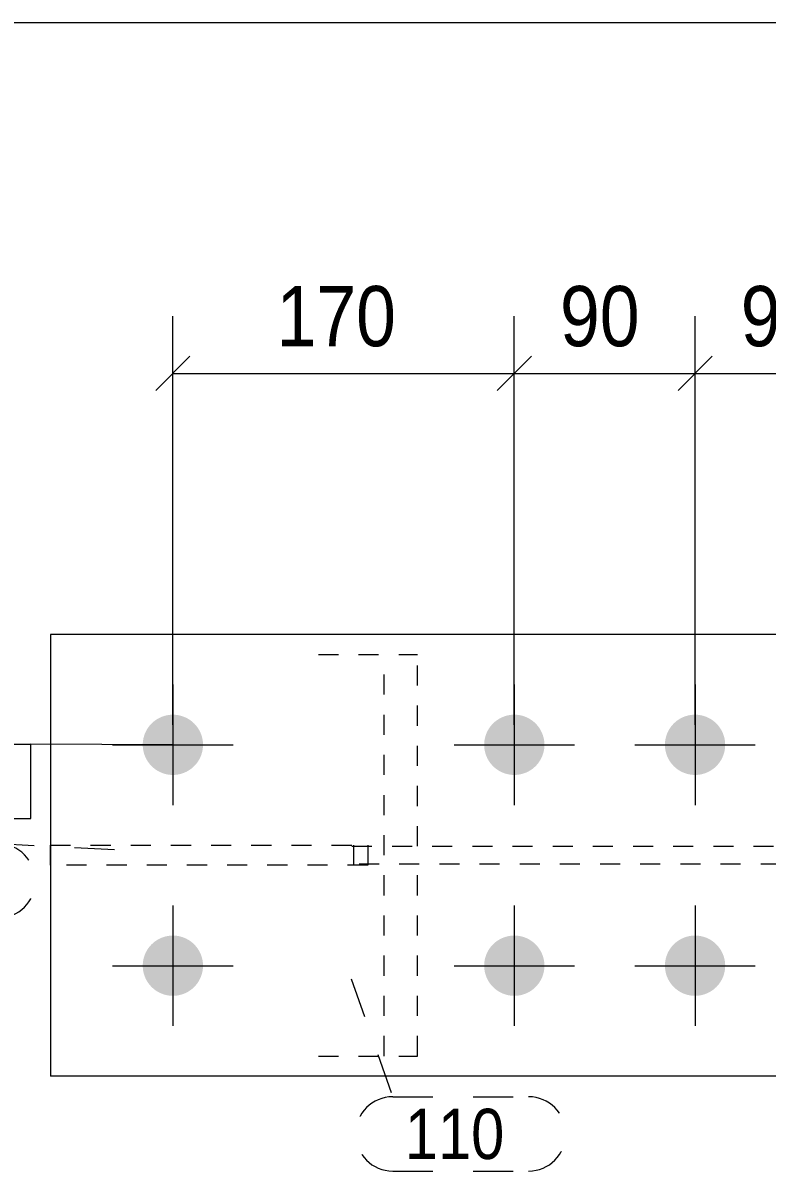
# Model space of a CAD drawing. Header units: millimetres. Extents: x 2 to 579, y 1 to 825.
# Drawn here: x 180.1 to 217.2, y 767.8 to 825 of the extents above; entities that cross this region are included whole.
import ezdxf

# ---------------------------------------------------------------- set-up
doc = ezdxf.new("R2010")
doc.units = ezdxf.units.MM
for name, pattern in [('XKITLINE00', [0]), ('XKITLINE01', [4, 1, -1, 1, -1]), ('XKITLINE02', [4, 2, -2]), ('XKITLINE03', [6, 3, -1, 1, -1])]:
    doc.linetypes.add(name, pattern=pattern)
for name, color, linetype, lineweight in [('Bolt', 3, 'Continuous', 0), ('BoltMark', 7, 'Continuous', 0), ('Dimensions', 7, 'Continuous', 0), ('DrawingSheet', 5, 'Continuous', 0), ('Part', 2, 'Continuous', 0), ('PartMark', 7, 'Continuous', 0)]:
    doc.layers.add(name, color=color, linetype=linetype, lineweight=lineweight)
doc.styles.add('ARIAL', font='ARIAL.TTF')
doc.styles.add('ARIAL_NARROW', font='ARIALN.TTF')

# ---------------------------------------------------------------- blocks, each defined once
blk = doc.blocks.new('*A58')
at = {"layer": 'Bolt'}
for points in [[(187.608, 790.55), (187.645, 790.548), (187.681, 790.546), (187.718, 790.543), (187.755, 790.539), (187.791, 790.534), (187.827, 790.528), (187.864, 790.521), (187.9, 790.514), (187.935, 790.505), (187.971, 790.496), (188.006, 790.485), (188.041, 790.474), (188.076, 790.462), (188.111, 790.449), (188.145, 790.436), (188.179, 790.421), (188.212, 790.406), (188.245, 790.39), (188.278, 790.373), (188.31, 790.355), (188.342, 790.337), (188.373, 790.317), (188.404, 790.297), (188.435, 790.276), (188.465, 790.255), (188.494, 790.233), (188.523, 790.21), (188.551, 790.186), (188.578, 790.161), (188.605, 790.136), (188.632, 790.111), (188.657, 790.084), (188.682, 790.057), (188.707, 790.03), (188.73, 790.002), (188.753, 789.973), (188.776, 789.944), (188.797, 789.914), (188.818, 789.883), (188.838, 789.852), (188.858, 789.821), (188.876, 789.789), (188.894, 789.757), (188.911, 789.724), (188.927, 789.691), (188.942, 789.658), (188.957, 789.624), (188.97, 789.59), (188.983, 789.555), (188.995, 789.521), (189.006, 789.485), (189.017, 789.45), (189.026, 789.414), (189.035, 789.379), (189.042, 789.343), (189.049, 789.306), (189.055, 789.27), (189.06, 789.234), (189.064, 789.197), (189.067, 789.16), (189.069, 789.124), (189.07, 789.087), (189.071, 789.05), (189.07, 789.013), (189.069, 788.976), (189.067, 788.94), (189.064, 788.903), (189.06, 788.866), (189.055, 788.83), (189.049, 788.794), (189.042, 788.757), (189.035, 788.721), (189.026, 788.686), (189.017, 788.65), (189.006, 788.615), (188.995, 788.579), (188.983, 788.545), (188.97, 788.51), (188.957, 788.476), (188.942, 788.442), (188.927, 788.409), (188.911, 788.376), (188.894, 788.343), (188.876, 788.311), (188.858, 788.279), (188.838, 788.248), (188.818, 788.217), (188.797, 788.186), (188.776, 788.156), (188.753, 788.127), (188.73, 788.098), (188.707, 788.07), (188.682, 788.043), (188.657, 788.016), (188.632, 787.989), (188.605, 787.964), (188.578, 787.939), (188.551, 787.914), (188.523, 787.89), (188.494, 787.867), (188.465, 787.845), (188.435, 787.824), (188.404, 787.803), (188.373, 787.783), (188.342, 787.763), (188.31, 787.745), (188.278, 787.727), (188.245, 787.71), (188.212, 787.694), (188.179, 787.679), (188.145, 787.664), (188.111, 787.651), (188.076, 787.638), (188.041, 787.626), (188.006, 787.615), (187.971, 787.604), (187.935, 787.595), (187.9, 787.586), (187.864, 787.579), (187.827, 787.572), (187.791, 787.566), (187.755, 787.561), (187.718, 787.557), (187.681, 787.554), (187.645, 787.552), (187.608, 787.55), (187.571, 787.55), (187.534, 787.55), (187.497, 787.552), (187.461, 787.554), (187.424, 787.557), (187.387, 787.561), (187.351, 787.566), (187.315, 787.572), (187.278, 787.579), (187.242, 787.586), (187.206, 787.595), (187.171, 787.604), (187.136, 787.615), (187.1, 787.626), (187.066, 787.638), (187.031, 787.651), (186.997, 787.664), (186.963, 787.679), (186.93, 787.694), (186.897, 787.71), (186.864, 787.727), (186.832, 787.745), (186.8, 787.763), (186.768, 787.783), (186.738, 787.803), (186.707, 787.824), (186.677, 787.845), (186.648, 787.867), (186.619, 787.89), (186.591, 787.914), (186.564, 787.939), (186.537, 787.964), (186.51, 787.989), (186.485, 788.016), (186.46, 788.043), (186.435, 788.07), (186.411, 788.098), (186.388, 788.127), (186.366, 788.156), (186.345, 788.186), (186.324, 788.217), (186.304, 788.248), (186.284, 788.279), (186.266, 788.311), (186.248, 788.343), (186.231, 788.376), (186.215, 788.409), (186.2, 788.442), (186.185, 788.476), (186.171, 788.51), (186.159, 788.545), (186.147, 788.579), (186.136, 788.615), (186.125, 788.65), (186.116, 788.686), (186.107, 788.721), (186.1, 788.757), (186.093, 788.794), (186.087, 788.83), (186.082, 788.866), (186.078, 788.903), (186.075, 788.94), (186.073, 788.976), (186.071, 789.013), (186.071, 789.05), (186.071, 789.087), (186.073, 789.124), (186.075, 789.16), (186.078, 789.197), (186.082, 789.234), (186.087, 789.27), (186.093, 789.306), (186.1, 789.343), (186.107, 789.379), (186.116, 789.414), (186.125, 789.45), (186.136, 789.485), (186.147, 789.521), (186.159, 789.555), (186.171, 789.59), (186.185, 789.624), (186.2, 789.658), (186.215, 789.691), (186.231, 789.724), (186.248, 789.757), (186.266, 789.789), (186.284, 789.821), (186.304, 789.852), (186.324, 789.883), (186.345, 789.914), (186.366, 789.944), (186.388, 789.973), (186.411, 790.002), (186.435, 790.03), (186.46, 790.057), (186.485, 790.084), (186.51, 790.111), (186.537, 790.136), (186.564, 790.161), (186.591, 790.186), (186.619, 790.21), (186.648, 790.233), (186.677, 790.255), (186.707, 790.276), (186.738, 790.297), (186.768, 790.317), (186.8, 790.337), (186.832, 790.355), (186.864, 790.373), (186.897, 790.39), (186.93, 790.406), (186.963, 790.421), (186.997, 790.436), (187.031, 790.449), (187.066, 790.462), (187.1, 790.474), (187.136, 790.485), (187.171, 790.496), (187.206, 790.505), (187.242, 790.514), (187.278, 790.521), (187.315, 790.528), (187.351, 790.534), (187.387, 790.539), (187.424, 790.543), (187.461, 790.546), (187.497, 790.548), (187.534, 790.55), (187.571, 790.55)], [(204.608, 790.55), (204.645, 790.548), (204.681, 790.546), (204.718, 790.543), (204.755, 790.539), (204.791, 790.534), (204.827, 790.528), (204.864, 790.521), (204.9, 790.514), (204.935, 790.505), (204.971, 790.496), (205.006, 790.485), (205.041, 790.474), (205.076, 790.462), (205.111, 790.449), (205.145, 790.436), (205.179, 790.421), (205.212, 790.406), (205.245, 790.39), (205.278, 790.373), (205.31, 790.355), (205.342, 790.337), (205.373, 790.317), (205.404, 790.297), (205.435, 790.276), (205.465, 790.255), (205.494, 790.233), (205.523, 790.21), (205.551, 790.186), (205.578, 790.161), (205.605, 790.136), (205.632, 790.111), (205.657, 790.084), (205.682, 790.057), (205.707, 790.03), (205.73, 790.002), (205.753, 789.973), (205.776, 789.944), (205.797, 789.914), (205.818, 789.883), (205.838, 789.852), (205.858, 789.821), (205.876, 789.789), (205.894, 789.757), (205.911, 789.724), (205.927, 789.691), (205.942, 789.658), (205.957, 789.624), (205.97, 789.59), (205.983, 789.555), (205.995, 789.521), (206.006, 789.485), (206.017, 789.45), (206.026, 789.414), (206.035, 789.379), (206.042, 789.343), (206.049, 789.306), (206.055, 789.27), (206.06, 789.234), (206.064, 789.197), (206.067, 789.16), (206.069, 789.124), (206.07, 789.087), (206.071, 789.05), (206.07, 789.013), (206.069, 788.976), (206.067, 788.94), (206.064, 788.903), (206.06, 788.866), (206.055, 788.83), (206.049, 788.794), (206.042, 788.757), (206.035, 788.721), (206.026, 788.686), (206.017, 788.65), (206.006, 788.615), (205.995, 788.579), (205.983, 788.545), (205.97, 788.51), (205.957, 788.476), (205.942, 788.442), (205.927, 788.409), (205.911, 788.376), (205.894, 788.343), (205.876, 788.311), (205.858, 788.279), (205.838, 788.248), (205.818, 788.217), (205.797, 788.186), (205.776, 788.156), (205.753, 788.127), (205.73, 788.098), (205.707, 788.07), (205.682, 788.043), (205.657, 788.016), (205.632, 787.989), (205.605, 787.964), (205.578, 787.939), (205.551, 787.914), (205.523, 787.89), (205.494, 787.867), (205.465, 787.845), (205.435, 787.824), (205.404, 787.803), (205.373, 787.783), (205.342, 787.763), (205.31, 787.745), (205.278, 787.727), (205.245, 787.71), (205.212, 787.694), (205.179, 787.679), (205.145, 787.664), (205.111, 787.651), (205.076, 787.638), (205.041, 787.626), (205.006, 787.615), (204.971, 787.604), (204.935, 787.595), (204.9, 787.586), (204.864, 787.579), (204.827, 787.572), (204.791, 787.566), (204.755, 787.561), (204.718, 787.557), (204.681, 787.554), (204.645, 787.552), (204.608, 787.55), (204.571, 787.55), (204.534, 787.55), (204.497, 787.552), (204.461, 787.554), (204.424, 787.557), (204.387, 787.561), (204.351, 787.566), (204.315, 787.572), (204.278, 787.579), (204.242, 787.586), (204.206, 787.595), (204.171, 787.604), (204.136, 787.615), (204.1, 787.626), (204.066, 787.638), (204.031, 787.651), (203.997, 787.664), (203.963, 787.679), (203.93, 787.694), (203.897, 787.71), (203.864, 787.727), (203.832, 787.745), (203.8, 787.763), (203.768, 787.783), (203.738, 787.803), (203.707, 787.824), (203.677, 787.845), (203.648, 787.867), (203.619, 787.89), (203.591, 787.914), (203.564, 787.939), (203.537, 787.964), (203.51, 787.989), (203.485, 788.016), (203.46, 788.043), (203.435, 788.07), (203.411, 788.098), (203.388, 788.127), (203.366, 788.156), (203.345, 788.186), (203.324, 788.217), (203.304, 788.248), (203.284, 788.279), (203.266, 788.311), (203.248, 788.343), (203.231, 788.376), (203.215, 788.409), (203.2, 788.442), (203.185, 788.476), (203.171, 788.51), (203.159, 788.545), (203.147, 788.579), (203.136, 788.615), (203.125, 788.65), (203.116, 788.686), (203.107, 788.721), (203.1, 788.757), (203.093, 788.794), (203.087, 788.83), (203.082, 788.866), (203.078, 788.903), (203.075, 788.94), (203.073, 788.976), (203.071, 789.013), (203.071, 789.05), (203.071, 789.087), (203.073, 789.124), (203.075, 789.16), (203.078, 789.197), (203.082, 789.234), (203.087, 789.27), (203.093, 789.306), (203.1, 789.343), (203.107, 789.379), (203.116, 789.414), (203.125, 789.45), (203.136, 789.485), (203.147, 789.521), (203.159, 789.555), (203.171, 789.59), (203.185, 789.624), (203.2, 789.658), (203.215, 789.691), (203.231, 789.724), (203.248, 789.757), (203.266, 789.789), (203.284, 789.821), (203.304, 789.852), (203.324, 789.883), (203.345, 789.914), (203.366, 789.944), (203.388, 789.973), (203.411, 790.002), (203.435, 790.03), (203.46, 790.057), (203.485, 790.084), (203.51, 790.111), (203.537, 790.136), (203.564, 790.161), (203.591, 790.186), (203.619, 790.21), (203.648, 790.233), (203.677, 790.255), (203.707, 790.276), (203.738, 790.297), (203.768, 790.317), (203.8, 790.337), (203.832, 790.355), (203.864, 790.373), (203.897, 790.39), (203.93, 790.406), (203.963, 790.421), (203.997, 790.436), (204.031, 790.449), (204.066, 790.462), (204.1, 790.474), (204.136, 790.485), (204.171, 790.496), (204.206, 790.505), (204.242, 790.514), (204.278, 790.521), (204.315, 790.528), (204.351, 790.534), (204.387, 790.539), (204.424, 790.543), (204.461, 790.546), (204.497, 790.548), (204.534, 790.55), (204.571, 790.55)], [(213.608, 790.55), (213.645, 790.548), (213.681, 790.546), (213.718, 790.543), (213.755, 790.539), (213.791, 790.534), (213.827, 790.528), (213.864, 790.521), (213.9, 790.514), (213.935, 790.505), (213.971, 790.496), (214.006, 790.485), (214.041, 790.474), (214.076, 790.462), (214.111, 790.449), (214.145, 790.436), (214.179, 790.421), (214.212, 790.406), (214.245, 790.39), (214.278, 790.373), (214.31, 790.355), (214.342, 790.337), (214.373, 790.317), (214.404, 790.297), (214.435, 790.276), (214.465, 790.255), (214.494, 790.233), (214.523, 790.21), (214.551, 790.186), (214.578, 790.161), (214.605, 790.136), (214.632, 790.111), (214.657, 790.084), (214.682, 790.057), (214.707, 790.03), (214.73, 790.002), (214.753, 789.973), (214.776, 789.944), (214.797, 789.914), (214.818, 789.883), (214.838, 789.852), (214.858, 789.821), (214.876, 789.789), (214.894, 789.757), (214.911, 789.724), (214.927, 789.691), (214.942, 789.658), (214.957, 789.624), (214.97, 789.59), (214.983, 789.555), (214.995, 789.521), (215.006, 789.485), (215.017, 789.45), (215.026, 789.414), (215.035, 789.379), (215.042, 789.343), (215.049, 789.306), (215.055, 789.27), (215.06, 789.234), (215.064, 789.197), (215.067, 789.16), (215.069, 789.124), (215.07, 789.087), (215.071, 789.05), (215.07, 789.013), (215.069, 788.976), (215.067, 788.94), (215.064, 788.903), (215.06, 788.866), (215.055, 788.83), (215.049, 788.794), (215.042, 788.757), (215.035, 788.721), (215.026, 788.686), (215.017, 788.65), (215.006, 788.615), (214.995, 788.579), (214.983, 788.545), (214.97, 788.51), (214.957, 788.476), (214.942, 788.442), (214.927, 788.409), (214.911, 788.376), (214.894, 788.343), (214.876, 788.311), (214.858, 788.279), (214.838, 788.248), (214.818, 788.217), (214.797, 788.186), (214.776, 788.156), (214.753, 788.127), (214.73, 788.098), (214.707, 788.07), (214.682, 788.043), (214.657, 788.016), (214.632, 787.989), (214.605, 787.964), (214.578, 787.939), (214.551, 787.914), (214.523, 787.89), (214.494, 787.867), (214.465, 787.845), (214.435, 787.824), (214.404, 787.803), (214.373, 787.783), (214.342, 787.763), (214.31, 787.745), (214.278, 787.727), (214.245, 787.71), (214.212, 787.694), (214.179, 787.679), (214.145, 787.664), (214.111, 787.651), (214.076, 787.638), (214.041, 787.626), (214.006, 787.615), (213.971, 787.604), (213.935, 787.595), (213.9, 787.586), (213.864, 787.579), (213.827, 787.572), (213.791, 787.566), (213.755, 787.561), (213.718, 787.557), (213.681, 787.554), (213.645, 787.552), (213.608, 787.55), (213.571, 787.55), (213.534, 787.55), (213.497, 787.552), (213.461, 787.554), (213.424, 787.557), (213.387, 787.561), (213.351, 787.566), (213.315, 787.572), (213.278, 787.579), (213.242, 787.586), (213.206, 787.595), (213.171, 787.604), (213.136, 787.615), (213.1, 787.626), (213.066, 787.638), (213.031, 787.651), (212.997, 787.664), (212.963, 787.679), (212.93, 787.694), (212.897, 787.71), (212.864, 787.727), (212.832, 787.745), (212.8, 787.763), (212.768, 787.783), (212.738, 787.803), (212.707, 787.824), (212.677, 787.845), (212.648, 787.867), (212.619, 787.89), (212.591, 787.914), (212.564, 787.939), (212.537, 787.964), (212.51, 787.989), (212.485, 788.016), (212.46, 788.043), (212.435, 788.07), (212.411, 788.098), (212.388, 788.127), (212.366, 788.156), (212.345, 788.186), (212.324, 788.217), (212.304, 788.248), (212.284, 788.279), (212.266, 788.311), (212.248, 788.343), (212.231, 788.376), (212.215, 788.409), (212.2, 788.442), (212.185, 788.476), (212.171, 788.51), (212.159, 788.545), (212.147, 788.579), (212.136, 788.615), (212.125, 788.65), (212.116, 788.686), (212.107, 788.721), (212.1, 788.757), (212.093, 788.794), (212.087, 788.83), (212.082, 788.866), (212.078, 788.903), (212.075, 788.94), (212.073, 788.976), (212.071, 789.013), (212.071, 789.05), (212.071, 789.087), (212.073, 789.124), (212.075, 789.16), (212.078, 789.197), (212.082, 789.234), (212.087, 789.27), (212.093, 789.306), (212.1, 789.343), (212.107, 789.379), (212.116, 789.414), (212.125, 789.45), (212.136, 789.485), (212.147, 789.521), (212.159, 789.555), (212.171, 789.59), (212.185, 789.624), (212.2, 789.658), (212.215, 789.691), (212.231, 789.724), (212.248, 789.757), (212.266, 789.789), (212.284, 789.821), (212.304, 789.852), (212.324, 789.883), (212.345, 789.914), (212.366, 789.944), (212.388, 789.973), (212.411, 790.002), (212.435, 790.03), (212.46, 790.057), (212.485, 790.084), (212.51, 790.111), (212.537, 790.136), (212.564, 790.161), (212.591, 790.186), (212.619, 790.21), (212.648, 790.233), (212.677, 790.255), (212.707, 790.276), (212.738, 790.297), (212.768, 790.317), (212.8, 790.337), (212.832, 790.355), (212.864, 790.373), (212.897, 790.39), (212.93, 790.406), (212.963, 790.421), (212.997, 790.436), (213.031, 790.449), (213.066, 790.462), (213.1, 790.474), (213.136, 790.485), (213.171, 790.496), (213.206, 790.505), (213.242, 790.514), (213.278, 790.521), (213.315, 790.528), (213.351, 790.534), (213.387, 790.539), (213.424, 790.543), (213.461, 790.546), (213.497, 790.548), (213.534, 790.55), (213.571, 790.55)], [(187.608, 779.55), (187.645, 779.548), (187.681, 779.546), (187.718, 779.543), (187.755, 779.539), (187.791, 779.534), (187.827, 779.528), (187.864, 779.521), (187.9, 779.514), (187.935, 779.505), (187.971, 779.496), (188.006, 779.485), (188.041, 779.474), (188.076, 779.462), (188.111, 779.449), (188.145, 779.436), (188.179, 779.421), (188.212, 779.406), (188.245, 779.39), (188.278, 779.373), (188.31, 779.355), (188.342, 779.337), (188.373, 779.317), (188.404, 779.297), (188.435, 779.276), (188.465, 779.255), (188.494, 779.233), (188.523, 779.21), (188.551, 779.186), (188.578, 779.161), (188.605, 779.136), (188.632, 779.111), (188.657, 779.084), (188.682, 779.057), (188.707, 779.03), (188.73, 779.002), (188.753, 778.973), (188.776, 778.944), (188.797, 778.914), (188.818, 778.883), (188.838, 778.852), (188.858, 778.821), (188.876, 778.789), (188.894, 778.757), (188.911, 778.724), (188.927, 778.691), (188.942, 778.658), (188.957, 778.624), (188.97, 778.59), (188.983, 778.555), (188.995, 778.521), (189.006, 778.485), (189.017, 778.45), (189.026, 778.414), (189.035, 778.379), (189.042, 778.343), (189.049, 778.306), (189.055, 778.27), (189.06, 778.234), (189.064, 778.197), (189.067, 778.16), (189.069, 778.124), (189.07, 778.087), (189.071, 778.05), (189.07, 778.013), (189.069, 777.976), (189.067, 777.94), (189.064, 777.903), (189.06, 777.866), (189.055, 777.83), (189.049, 777.794), (189.042, 777.757), (189.035, 777.721), (189.026, 777.686), (189.017, 777.65), (189.006, 777.615), (188.995, 777.579), (188.983, 777.545), (188.97, 777.51), (188.957, 777.476), (188.942, 777.442), (188.927, 777.409), (188.911, 777.376), (188.894, 777.343), (188.876, 777.311), (188.858, 777.279), (188.838, 777.248), (188.818, 777.217), (188.797, 777.186), (188.776, 777.156), (188.753, 777.127), (188.73, 777.098), (188.707, 777.07), (188.682, 777.043), (188.657, 777.016), (188.632, 776.989), (188.605, 776.964), (188.578, 776.939), (188.551, 776.914), (188.523, 776.89), (188.494, 776.867), (188.465, 776.845), (188.435, 776.824), (188.404, 776.803), (188.373, 776.783), (188.342, 776.763), (188.31, 776.745), (188.278, 776.727), (188.245, 776.71), (188.212, 776.694), (188.179, 776.679), (188.145, 776.664), (188.111, 776.651), (188.076, 776.638), (188.041, 776.626), (188.006, 776.615), (187.971, 776.604), (187.935, 776.595), (187.9, 776.586), (187.864, 776.579), (187.827, 776.572), (187.791, 776.566), (187.755, 776.561), (187.718, 776.557), (187.681, 776.554), (187.645, 776.552), (187.608, 776.55), (187.571, 776.55), (187.534, 776.55), (187.497, 776.552), (187.461, 776.554), (187.424, 776.557), (187.387, 776.561), (187.351, 776.566), (187.315, 776.572), (187.278, 776.579), (187.242, 776.586), (187.206, 776.595), (187.171, 776.604), (187.136, 776.615), (187.1, 776.626), (187.066, 776.638), (187.031, 776.651), (186.997, 776.664), (186.963, 776.679), (186.93, 776.694), (186.897, 776.71), (186.864, 776.727), (186.832, 776.745), (186.8, 776.763), (186.768, 776.783), (186.738, 776.803), (186.707, 776.824), (186.677, 776.845), (186.648, 776.867), (186.619, 776.89), (186.591, 776.914), (186.564, 776.939), (186.537, 776.964), (186.51, 776.989), (186.485, 777.016), (186.46, 777.043), (186.435, 777.07), (186.411, 777.098), (186.388, 777.127), (186.366, 777.156), (186.345, 777.186), (186.324, 777.217), (186.304, 777.248), (186.284, 777.279), (186.266, 777.311), (186.248, 777.343), (186.231, 777.376), (186.215, 777.409), (186.2, 777.442), (186.185, 777.476), (186.171, 777.51), (186.159, 777.545), (186.147, 777.579), (186.136, 777.615), (186.125, 777.65), (186.116, 777.686), (186.107, 777.721), (186.1, 777.757), (186.093, 777.794), (186.087, 777.83), (186.082, 777.866), (186.078, 777.903), (186.075, 777.94), (186.073, 777.976), (186.071, 778.013), (186.071, 778.05), (186.071, 778.087), (186.073, 778.124), (186.075, 778.16), (186.078, 778.197), (186.082, 778.234), (186.087, 778.27), (186.093, 778.306), (186.1, 778.343), (186.107, 778.379), (186.116, 778.414), (186.125, 778.45), (186.136, 778.485), (186.147, 778.521), (186.159, 778.555), (186.171, 778.59), (186.185, 778.624), (186.2, 778.658), (186.215, 778.691), (186.231, 778.724), (186.248, 778.757), (186.266, 778.789), (186.284, 778.821), (186.304, 778.852), (186.324, 778.883), (186.345, 778.914), (186.366, 778.944), (186.388, 778.973), (186.411, 779.002), (186.435, 779.03), (186.46, 779.057), (186.485, 779.084), (186.51, 779.111), (186.537, 779.136), (186.564, 779.161), (186.591, 779.186), (186.619, 779.21), (186.648, 779.233), (186.677, 779.255), (186.707, 779.276), (186.738, 779.297), (186.768, 779.317), (186.8, 779.337), (186.832, 779.355), (186.864, 779.373), (186.897, 779.39), (186.93, 779.406), (186.963, 779.421), (186.997, 779.436), (187.031, 779.449), (187.066, 779.462), (187.1, 779.474), (187.136, 779.485), (187.171, 779.496), (187.206, 779.505), (187.242, 779.514), (187.278, 779.521), (187.315, 779.528), (187.351, 779.534), (187.387, 779.539), (187.424, 779.543), (187.461, 779.546), (187.497, 779.548), (187.534, 779.55), (187.571, 779.55)], [(204.608, 779.55), (204.645, 779.548), (204.681, 779.546), (204.718, 779.543), (204.755, 779.539), (204.791, 779.534), (204.827, 779.528), (204.864, 779.521), (204.9, 779.514), (204.935, 779.505), (204.971, 779.496), (205.006, 779.485), (205.041, 779.474), (205.076, 779.462), (205.111, 779.449), (205.145, 779.436), (205.179, 779.421), (205.212, 779.406), (205.245, 779.39), (205.278, 779.373), (205.31, 779.355), (205.342, 779.337), (205.373, 779.317), (205.404, 779.297), (205.435, 779.276), (205.465, 779.255), (205.494, 779.233), (205.523, 779.21), (205.551, 779.186), (205.578, 779.161), (205.605, 779.136), (205.632, 779.111), (205.657, 779.084), (205.682, 779.057), (205.707, 779.03), (205.73, 779.002), (205.753, 778.973), (205.776, 778.944), (205.797, 778.914), (205.818, 778.883), (205.838, 778.852), (205.858, 778.821), (205.876, 778.789), (205.894, 778.757), (205.911, 778.724), (205.927, 778.691), (205.942, 778.658), (205.957, 778.624), (205.97, 778.59), (205.983, 778.555), (205.995, 778.521), (206.006, 778.485), (206.017, 778.45), (206.026, 778.414), (206.035, 778.379), (206.042, 778.343), (206.049, 778.306), (206.055, 778.27), (206.06, 778.234), (206.064, 778.197), (206.067, 778.16), (206.069, 778.124), (206.07, 778.087), (206.071, 778.05), (206.07, 778.013), (206.069, 777.976), (206.067, 777.94), (206.064, 777.903), (206.06, 777.866), (206.055, 777.83), (206.049, 777.794), (206.042, 777.757), (206.035, 777.721), (206.026, 777.686), (206.017, 777.65), (206.006, 777.615), (205.995, 777.579), (205.983, 777.545), (205.97, 777.51), (205.957, 777.476), (205.942, 777.442), (205.927, 777.409), (205.911, 777.376), (205.894, 777.343), (205.876, 777.311), (205.858, 777.279), (205.838, 777.248), (205.818, 777.217), (205.797, 777.186), (205.776, 777.156), (205.753, 777.127), (205.73, 777.098), (205.707, 777.07), (205.682, 777.043), (205.657, 777.016), (205.632, 776.989), (205.605, 776.964), (205.578, 776.939), (205.551, 776.914), (205.523, 776.89), (205.494, 776.867), (205.465, 776.845), (205.435, 776.824), (205.404, 776.803), (205.373, 776.783), (205.342, 776.763), (205.31, 776.745), (205.278, 776.727), (205.245, 776.71), (205.212, 776.694), (205.179, 776.679), (205.145, 776.664), (205.111, 776.651), (205.076, 776.638), (205.041, 776.626), (205.006, 776.615), (204.971, 776.604), (204.935, 776.595), (204.9, 776.586), (204.864, 776.579), (204.827, 776.572), (204.791, 776.566), (204.755, 776.561), (204.718, 776.557), (204.681, 776.554), (204.645, 776.552), (204.608, 776.55), (204.571, 776.55), (204.534, 776.55), (204.497, 776.552), (204.461, 776.554), (204.424, 776.557), (204.387, 776.561), (204.351, 776.566), (204.315, 776.572), (204.278, 776.579), (204.242, 776.586), (204.206, 776.595), (204.171, 776.604), (204.136, 776.615), (204.1, 776.626), (204.066, 776.638), (204.031, 776.651), (203.997, 776.664), (203.963, 776.679), (203.93, 776.694), (203.897, 776.71), (203.864, 776.727), (203.832, 776.745), (203.8, 776.763), (203.768, 776.783), (203.738, 776.803), (203.707, 776.824), (203.677, 776.845), (203.648, 776.867), (203.619, 776.89), (203.591, 776.914), (203.564, 776.939), (203.537, 776.964), (203.51, 776.989), (203.485, 777.016), (203.46, 777.043), (203.435, 777.07), (203.411, 777.098), (203.388, 777.127), (203.366, 777.156), (203.345, 777.186), (203.324, 777.217), (203.304, 777.248), (203.284, 777.279), (203.266, 777.311), (203.248, 777.343), (203.231, 777.376), (203.215, 777.409), (203.2, 777.442), (203.185, 777.476), (203.171, 777.51), (203.159, 777.545), (203.147, 777.579), (203.136, 777.615), (203.125, 777.65), (203.116, 777.686), (203.107, 777.721), (203.1, 777.757), (203.093, 777.794), (203.087, 777.83), (203.082, 777.866), (203.078, 777.903), (203.075, 777.94), (203.073, 777.976), (203.071, 778.013), (203.071, 778.05), (203.071, 778.087), (203.073, 778.124), (203.075, 778.16), (203.078, 778.197), (203.082, 778.234), (203.087, 778.27), (203.093, 778.306), (203.1, 778.343), (203.107, 778.379), (203.116, 778.414), (203.125, 778.45), (203.136, 778.485), (203.147, 778.521), (203.159, 778.555), (203.171, 778.59), (203.185, 778.624), (203.2, 778.658), (203.215, 778.691), (203.231, 778.724), (203.248, 778.757), (203.266, 778.789), (203.284, 778.821), (203.304, 778.852), (203.324, 778.883), (203.345, 778.914), (203.366, 778.944), (203.388, 778.973), (203.411, 779.002), (203.435, 779.03), (203.46, 779.057), (203.485, 779.084), (203.51, 779.111), (203.537, 779.136), (203.564, 779.161), (203.591, 779.186), (203.619, 779.21), (203.648, 779.233), (203.677, 779.255), (203.707, 779.276), (203.738, 779.297), (203.768, 779.317), (203.8, 779.337), (203.832, 779.355), (203.864, 779.373), (203.897, 779.39), (203.93, 779.406), (203.963, 779.421), (203.997, 779.436), (204.031, 779.449), (204.066, 779.462), (204.1, 779.474), (204.136, 779.485), (204.171, 779.496), (204.206, 779.505), (204.242, 779.514), (204.278, 779.521), (204.315, 779.528), (204.351, 779.534), (204.387, 779.539), (204.424, 779.543), (204.461, 779.546), (204.497, 779.548), (204.534, 779.55), (204.571, 779.55)], [(213.608, 779.55), (213.645, 779.548), (213.681, 779.546), (213.718, 779.543), (213.755, 779.539), (213.791, 779.534), (213.827, 779.528), (213.864, 779.521), (213.9, 779.514), (213.935, 779.505), (213.971, 779.496), (214.006, 779.485), (214.041, 779.474), (214.076, 779.462), (214.111, 779.449), (214.145, 779.436), (214.179, 779.421), (214.212, 779.406), (214.245, 779.39), (214.278, 779.373), (214.31, 779.355), (214.342, 779.337), (214.373, 779.317), (214.404, 779.297), (214.435, 779.276), (214.465, 779.255), (214.494, 779.233), (214.523, 779.21), (214.551, 779.186), (214.578, 779.161), (214.605, 779.136), (214.632, 779.111), (214.657, 779.084), (214.682, 779.057), (214.707, 779.03), (214.73, 779.002), (214.753, 778.973), (214.776, 778.944), (214.797, 778.914), (214.818, 778.883), (214.838, 778.852), (214.858, 778.821), (214.876, 778.789), (214.894, 778.757), (214.911, 778.724), (214.927, 778.691), (214.942, 778.658), (214.957, 778.624), (214.97, 778.59), (214.983, 778.555), (214.995, 778.521), (215.006, 778.485), (215.017, 778.45), (215.026, 778.414), (215.035, 778.379), (215.042, 778.343), (215.049, 778.306), (215.055, 778.27), (215.06, 778.234), (215.064, 778.197), (215.067, 778.16), (215.069, 778.124), (215.07, 778.087), (215.071, 778.05), (215.07, 778.013), (215.069, 777.976), (215.067, 777.94), (215.064, 777.903), (215.06, 777.866), (215.055, 777.83), (215.049, 777.794), (215.042, 777.757), (215.035, 777.721), (215.026, 777.686), (215.017, 777.65), (215.006, 777.615), (214.995, 777.579), (214.983, 777.545), (214.97, 777.51), (214.957, 777.476), (214.942, 777.442), (214.927, 777.409), (214.911, 777.376), (214.894, 777.343), (214.876, 777.311), (214.858, 777.279), (214.838, 777.248), (214.818, 777.217), (214.797, 777.186), (214.776, 777.156), (214.753, 777.127), (214.73, 777.098), (214.707, 777.07), (214.682, 777.043), (214.657, 777.016), (214.632, 776.989), (214.605, 776.964), (214.578, 776.939), (214.551, 776.914), (214.523, 776.89), (214.494, 776.867), (214.465, 776.845), (214.435, 776.824), (214.404, 776.803), (214.373, 776.783), (214.342, 776.763), (214.31, 776.745), (214.278, 776.727), (214.245, 776.71), (214.212, 776.694), (214.179, 776.679), (214.145, 776.664), (214.111, 776.651), (214.076, 776.638), (214.041, 776.626), (214.006, 776.615), (213.971, 776.604), (213.935, 776.595), (213.9, 776.586), (213.864, 776.579), (213.827, 776.572), (213.791, 776.566), (213.755, 776.561), (213.718, 776.557), (213.681, 776.554), (213.645, 776.552), (213.608, 776.55), (213.571, 776.55), (213.534, 776.55), (213.497, 776.552), (213.461, 776.554), (213.424, 776.557), (213.387, 776.561), (213.351, 776.566), (213.315, 776.572), (213.278, 776.579), (213.242, 776.586), (213.206, 776.595), (213.171, 776.604), (213.136, 776.615), (213.1, 776.626), (213.066, 776.638), (213.031, 776.651), (212.997, 776.664), (212.963, 776.679), (212.93, 776.694), (212.897, 776.71), (212.864, 776.727), (212.832, 776.745), (212.8, 776.763), (212.768, 776.783), (212.738, 776.803), (212.707, 776.824), (212.677, 776.845), (212.648, 776.867), (212.619, 776.89), (212.591, 776.914), (212.564, 776.939), (212.537, 776.964), (212.51, 776.989), (212.485, 777.016), (212.46, 777.043), (212.435, 777.07), (212.411, 777.098), (212.388, 777.127), (212.366, 777.156), (212.345, 777.186), (212.324, 777.217), (212.304, 777.248), (212.284, 777.279), (212.266, 777.311), (212.248, 777.343), (212.231, 777.376), (212.215, 777.409), (212.2, 777.442), (212.185, 777.476), (212.171, 777.51), (212.159, 777.545), (212.147, 777.579), (212.136, 777.615), (212.125, 777.65), (212.116, 777.686), (212.107, 777.721), (212.1, 777.757), (212.093, 777.794), (212.087, 777.83), (212.082, 777.866), (212.078, 777.903), (212.075, 777.94), (212.073, 777.976), (212.071, 778.013), (212.071, 778.05), (212.071, 778.087), (212.073, 778.124), (212.075, 778.16), (212.078, 778.197), (212.082, 778.234), (212.087, 778.27), (212.093, 778.306), (212.1, 778.343), (212.107, 778.379), (212.116, 778.414), (212.125, 778.45), (212.136, 778.485), (212.147, 778.521), (212.159, 778.555), (212.171, 778.59), (212.185, 778.624), (212.2, 778.658), (212.215, 778.691), (212.231, 778.724), (212.248, 778.757), (212.266, 778.789), (212.284, 778.821), (212.304, 778.852), (212.324, 778.883), (212.345, 778.914), (212.366, 778.944), (212.388, 778.973), (212.411, 779.002), (212.435, 779.03), (212.46, 779.057), (212.485, 779.084), (212.51, 779.111), (212.537, 779.136), (212.564, 779.161), (212.591, 779.186), (212.619, 779.21), (212.648, 779.233), (212.677, 779.255), (212.707, 779.276), (212.738, 779.297), (212.768, 779.317), (212.8, 779.337), (212.832, 779.355), (212.864, 779.373), (212.897, 779.39), (212.93, 779.406), (212.963, 779.421), (212.997, 779.436), (213.031, 779.449), (213.066, 779.462), (213.1, 779.474), (213.136, 779.485), (213.171, 779.496), (213.206, 779.505), (213.242, 779.514), (213.278, 779.521), (213.315, 779.528), (213.351, 779.534), (213.387, 779.539), (213.424, 779.543), (213.461, 779.546), (213.497, 779.548), (213.534, 779.55), (213.571, 779.55)]]:
    blk.add_hatch(color=3, dxfattribs=at).paths.add_polyline_path(points, flags=17)
at = {"layer": 'Bolt', "color": 3, "linetype": 'XKITLINE00', "lineweight": 0}
for p, q in [((187.571, 792.05), (187.571, 786.05)), ((204.571, 792.05), (204.571, 786.05)), ((213.571, 792.05), (213.571, 786.05)), ((184.571, 789.05), (190.571, 789.05)), ((201.571, 789.05), (207.571, 789.05)), ((210.571, 789.05), (216.571, 789.05)), ((187.571, 781.05), (187.571, 775.05)), ((204.571, 781.05), (204.571, 775.05)), ((213.571, 781.05), (213.571, 775.05)), ((184.571, 778.05), (190.571, 778.05)), ((201.571, 778.05), (207.571, 778.05)), ((210.571, 778.05), (216.571, 778.05))]:
    blk.add_line(p, q, dxfattribs=at)
blk = doc.blocks.new('*A60')
at = {"layer": 'Part', "color": 2, "linetype": 'XKITLINE00', "lineweight": 0}
for p, q in [((314.476, 794.55), (181.474, 794.55)), ((181.474, 794.55), (181.474, 772.55)), ((314.476, 772.55), (181.474, 772.55))]:
    blk.add_line(p, q, dxfattribs=at)
blk = doc.blocks.new('*A62')
at = {"layer": 'Part', "color": 7, "linetype": 'XKITLINE01', "lineweight": 0}
for p, q in [((194.815, 793.55), (199.749, 793.55)), ((198.083, 773.55), (198.083, 793.55)), ((199.749, 784), (199.749, 793.55)), ((196.481, 784), (243.839, 784)), ((243.27, 783.1), (243.27, 784)), ((243.839, 784), (243.841, 783.1)), ((243.841, 783.1), (196.481, 783.1)), ((199.749, 773.55), (199.749, 783.1)), ((194.815, 773.55), (199.749, 773.55))]:
    blk.add_line(p, q, dxfattribs=at)
at = {"layer": 'Part', "color": 7, "linetype": 'XKITLINE03', "lineweight": 0}
blk.add_line((230.279, 783.55), (221.59, 783.55), dxfattribs=at)
blk = doc.blocks.new('*A63')
at = {"layer": 'Part', "color": 7, "linetype": 'XKITLINE01', "lineweight": 0}
for p, q in [((181.474, 783.05), (181.474, 784.05)), ((181.474, 784.05), (197.27, 784.05)), ((196.583, 783.05), (196.583, 784.05)), ((197.27, 784.05), (197.27, 783.05)), ((197.27, 783.05), (181.474, 783.05))]:
    blk.add_line(p, q, dxfattribs=at)
blk = doc.blocks.new('*A65')
at = {"layer": 'DrawingSheet', "color": 5, "linetype": 'XKITLINE00', "lineweight": 0}
blk.add_line((579, 825), (5, 825), dxfattribs=at)
blk = doc.blocks.new('*A168')
at = {"layer": 'Dimensions', "color": 7, "linetype": 'XKITLINE00', "lineweight": 0}
for p, q in [((187.571, 790.05), (187.571, 810.4)), ((204.571, 790.05), (204.571, 810.4)), ((188.419, 808.399), (186.722, 806.701)), ((205.419, 808.399), (203.722, 806.701)), ((187.571, 807.55), (204.571, 807.55))]:
    blk.add_line(p, q, dxfattribs=at)
at = {"layer": 'Dimensions', "color": 3}
for p in [(187.571, 807.55), (204.571, 807.55)]:
    blk.add_point(p, dxfattribs=at)
at = {"layer": 'Dimensions', "color": 3, "style": 'ARIAL', "width": 0.85}
blk.add_text('170', height=3, dxfattribs=at).set_placement((192.733, 808.9))
blk = doc.blocks.new('*A169')
at = {"layer": 'Dimensions', "color": 7, "linetype": 'XKITLINE00', "lineweight": 0}
for p, q in [((204.571, 790.05), (204.571, 810.4)), ((213.571, 790.05), (213.571, 810.4)), ((205.419, 808.399), (203.722, 806.701)), ((214.419, 808.399), (212.722, 806.701)), ((204.571, 807.55), (213.571, 807.55))]:
    blk.add_line(p, q, dxfattribs=at)
at = {"layer": 'Dimensions', "color": 3}
for p in [(204.571, 807.55), (213.571, 807.55)]:
    blk.add_point(p, dxfattribs=at)
at = {"layer": 'Dimensions', "color": 3, "style": 'ARIAL', "width": 0.85}
blk.add_text('90', height=3, dxfattribs=at).set_placement((206.846, 808.9))
blk = doc.blocks.new('*A170')
at = {"layer": 'Dimensions', "color": 7, "linetype": 'XKITLINE00', "lineweight": 0}
for p, q in [((213.571, 790.05), (213.571, 810.4)), ((222.571, 790.05), (222.571, 810.4)), ((214.419, 808.399), (212.722, 806.701)), ((223.419, 808.399), (221.722, 806.701)), ((213.571, 807.55), (222.571, 807.55))]:
    blk.add_line(p, q, dxfattribs=at)
at = {"layer": 'Dimensions', "color": 3}
for p in [(213.571, 807.55), (222.571, 807.55)]:
    blk.add_point(p, dxfattribs=at)
at = {"layer": 'Dimensions', "color": 3, "style": 'ARIAL', "width": 0.85}
blk.add_text('90', height=3, dxfattribs=at).set_placement((215.846, 808.9))
blk = doc.blocks.new('*A181')
at = {"layer": 'BoltMark', "color": 7, "linetype": 'XKITLINE00', "lineweight": 0}
for p, q in [((169.297, 789.088), (180.505, 789.088)), ((169.297, 785.388), (169.297, 789.088)), ((180.505, 785.388), (180.505, 789.088)), ((187.571, 789.05), (180.505, 789.088)), ((169.297, 785.388), (180.505, 785.388))]:
    blk.add_line(p, q, dxfattribs=at)
at = {"layer": 'BoltMark', "color": 3, "style": 'ARIAL_NARROW', "width": 0.85}
for s, p in [('18', (169.897, 785.988)), ('?30', (175.346, 785.988)), ('-', (173.686, 785.988))]:
    blk.add_text(s, height=2.5, dxfattribs=at).set_placement(p)
blk = doc.blocks.new('*A183')
at = {"layer": 'PartMark', "color": 7, "linetype": 'XKITLINE02', "lineweight": 0}
for p, q in [((172.104, 784.118), (178.867, 784.118)), ((184.663, 783.821), (178.867, 784.118)), ((172.104, 780.418), (178.867, 780.418))]:
    blk.add_line(p, q, dxfattribs=at)
for centre, start, end in [((172.104, 782.268), 90, 270), ((178.867, 782.268), 270, 90)]:
    blk.add_arc(centre, 1.85, start, end, dxfattribs=at)
at = {"layer": 'PartMark', "color": 3, "style": 'ARIAL', "width": 0.85}
blk.add_text('406', height=2.5, dxfattribs=at).set_placement((172.704, 781.018))
blk = doc.blocks.new('*A184')
at = {"layer": 'PartMark', "color": 7, "linetype": 'XKITLINE02', "lineweight": 0}
for p, q in [((196.449, 777.401), (198.519, 771.523)), ((198.519, 771.523), (205.282, 771.523)), ((198.519, 767.823), (205.282, 767.823))]:
    blk.add_line(p, q, dxfattribs=at)
for centre, start, end in [((198.519, 769.673), 90, 270), ((205.282, 769.673), 270, 90)]:
    blk.add_arc(centre, 1.85, start, end, dxfattribs=at)
at = {"layer": 'PartMark', "color": 3, "style": 'ARIAL', "width": 0.85}
blk.add_text('110', height=2.5, dxfattribs=at).set_placement((199.119, 768.423))

msp = doc.modelspace()

# ---------------------------------------------------------------- block references
at = {"lineweight": 0}
for name in ['*A65', '*A168', '*A169', '*A170', '*A60', '*A62', '*A58', '*A181', '*A183', '*A63', '*A184']:
    msp.add_blockref(name, (0, 0), dxfattribs=at)

doc.saveas('drawing.dxf')
